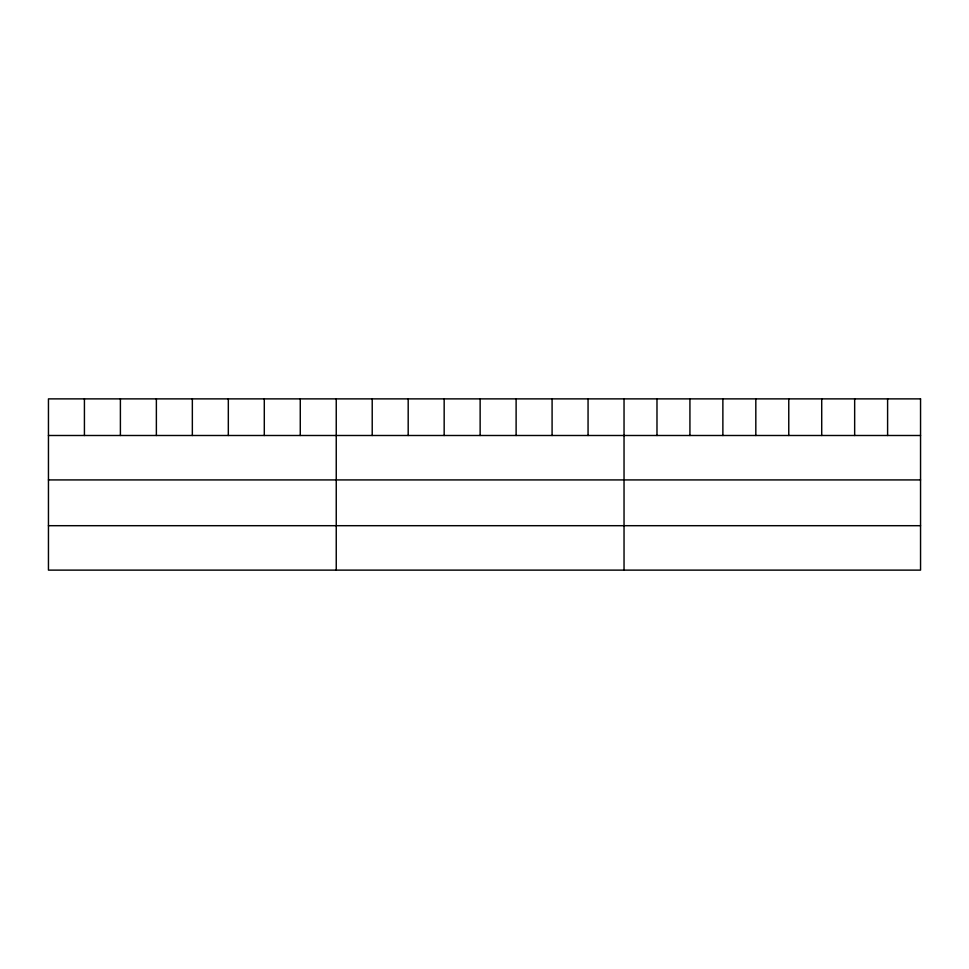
<?xml version="1.0" encoding="UTF-8"?>
<svg xmlns="http://www.w3.org/2000/svg" width="969" height="969" viewBox="0 0 969 969"><rect width="100%" height="100%" fill="white"/><g stroke="black" fill="none" stroke-linecap="round" stroke-linejoin="round"><path stroke-width="1.45" d="M48.45 435.493L920.55 435.493M48.45 479.921L920.55 479.921M48.45 525.695L920.55 525.695M887.604 398.877L887.604 435.493M854.658 398.877L854.658 435.493M821.712 398.877L821.712 435.493M788.766 398.877L788.766 435.493M755.82 398.877L755.82 435.493M722.874 398.877L722.874 435.493M689.928 398.877L689.928 435.493M656.982 398.877L656.982 435.493M624.036 398.877L624.036 570.123M588.062 398.877L588.062 435.493M552.088 398.877L552.088 435.493M516.114 398.877L516.114 435.493M480.139 398.877L480.139 435.493M444.165 398.877L444.165 435.493M408.191 398.877L408.191 435.493M372.217 398.877L372.217 435.493M336.243 398.877L336.243 570.123M300.269 398.877L300.269 435.493M264.295 398.877L264.295 435.493M228.321 398.877L228.321 435.493M192.346 398.877L192.346 435.493M156.372 398.877L156.372 435.493M120.398 398.877L120.398 435.493M84.424 398.877L84.424 435.493M920.55 398.877L48.45 398.877L48.45 570.123L920.55 570.123L920.55 398.877"/></g></svg>
